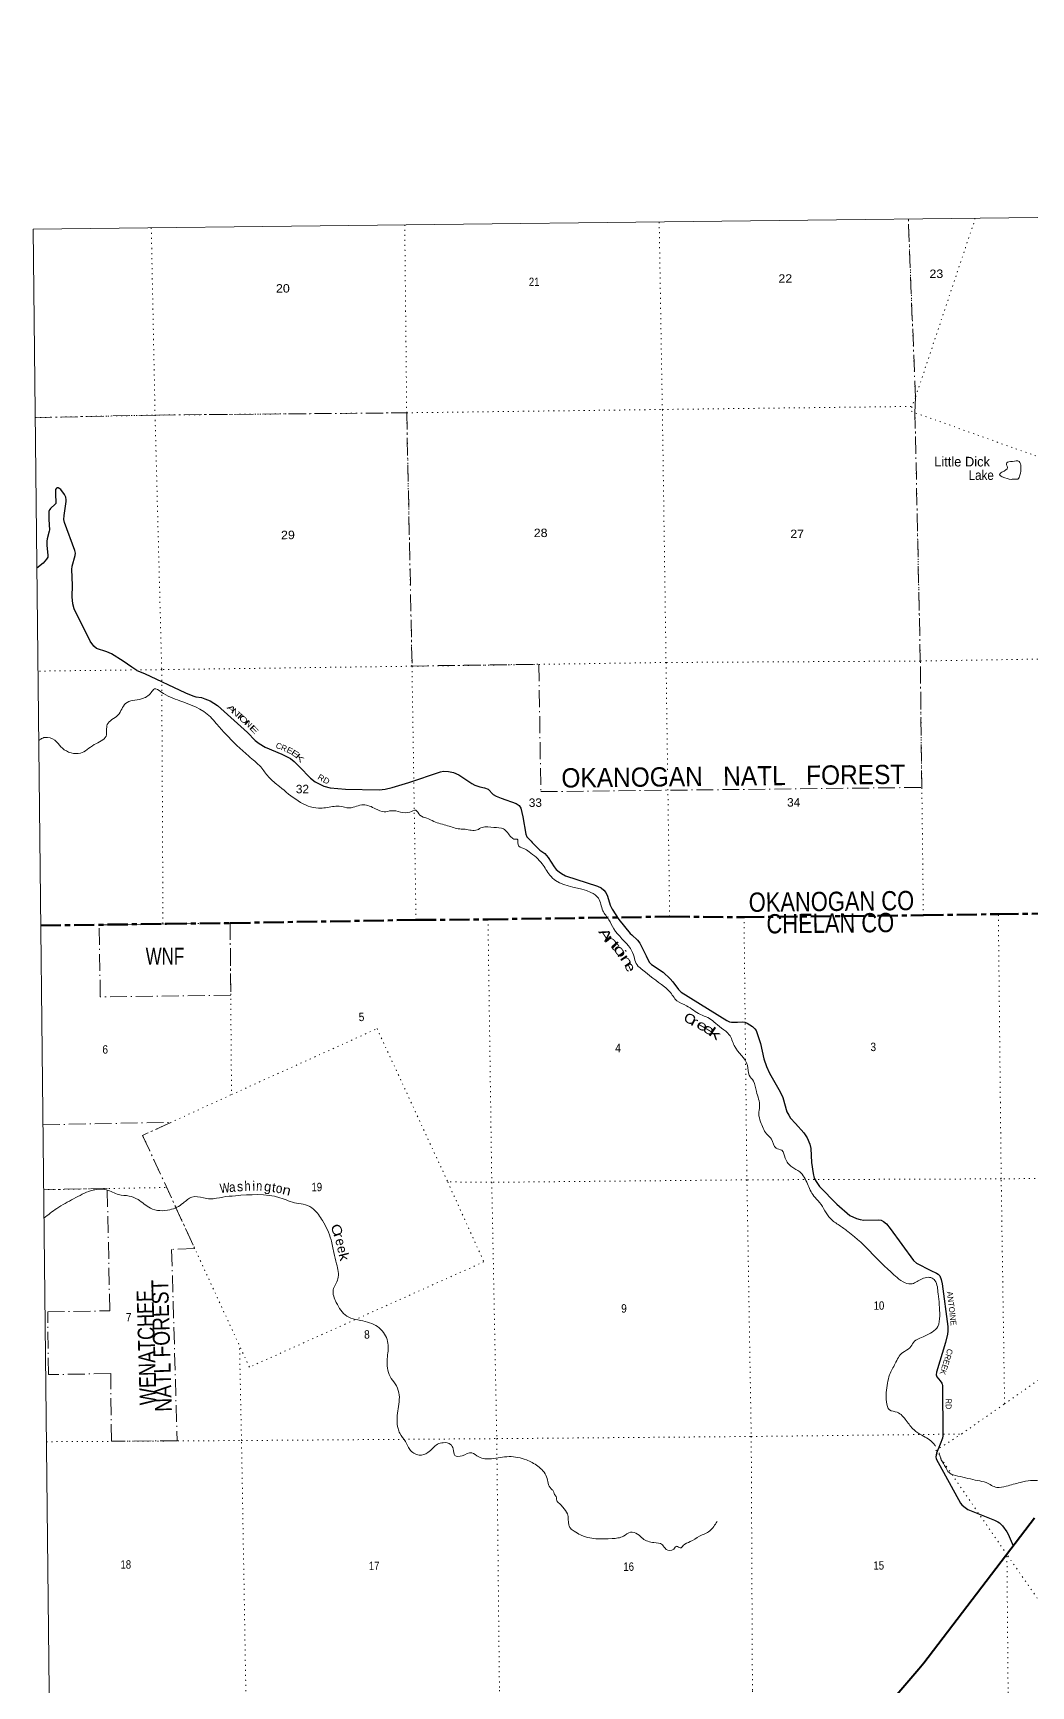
# Model space of a CAD drawing. Header units: feet. Extents: x 246606 to 497223, y 1368 to 189004.
# Drawn here: x 246606 to 267330, y 154683 to 189004 of the extents above; entities that cross this region are included whole.
import ezdxf
from ezdxf.enums import TextEntityAlignment as Align

# ---------------------------------------------------------------- set-up
doc = ezdxf.new("R2010")
doc.units = ezdxf.units.FT
doc.header["$LTSCALE"] = 70
for name, pattern in [('DOT_DASHED', [7.7, 5, -1.2, 0.3, -1.2]), ('DOTTED', [1.5, 0.3, -1.2]), ('LONG_DASH_SHORT_DASH', [9.9, 6, -1.2, 1.5, -1.2])]:
    doc.linetypes.add(name, pattern=pattern)
for name, color, linetype, lineweight in [('11', 7, 'LONG_DASH_SHORT_DASH', 60), ('26', 7, 'Continuous', 40), ('29', 7, 'Continuous', 25), ('30', 7, 'Continuous', 25), ('39', 7, 'Continuous', 13), ('4', 7, 'Continuous', 13), ('44', 7, 'DOT_DASHED', 13), ('7', 7, 'DOTTED', 13)]:
    doc.layers.add(name, color=color, linetype=linetype, lineweight=lineweight)
doc.layers.add('12', color=7, linetype='Continuous')
doc.layers.add('41', color=7, linetype='Continuous')

msp = doc.modelspace()

# ---------------------------------------------------------------- linework, layer by layer
at = {"layer": '11'}
msp.add_lwpolyline([(246765.59, 170473.57), (249379.49, 170507.19), (250699.33, 170524.75), (254559.34, 170588.4), (256054.27, 170600.55), (259827.69, 170657.45), (261371.14, 170645.8), (265096.32, 170686.17), (266653.64, 170708.91), (270388.93, 170743.32), (271958.4, 170756.08), (275530.57, 170814.13), (277250.77, 170847.51), (277609.21, 170881.47)], dxfattribs=at)
at = {"layer": '26'}
msp.add_lwpolyline([(263846.51, 153687.29), (264998.65, 155035.04), (265102.51, 155164.94), (267405.22, 158171.92)], dxfattribs=at)
at = {"layer": '29'}
for points in [[(248764.74, 175769.13), (248658.52, 175834.07), (248474.68, 175963.55), (248234.69, 176113.09), (248140.28, 176153.77), (247925.9, 176223.51), (247866.62, 176276.78), (247795.54, 176374.18), (247457.04, 177050.14), (247431.64, 177151.05), (247420.68, 177295.9), (247422.66, 177539.78), (247409.82, 177866.25), (247416.78, 177932.32), (247483.7, 178155.54), (247487.42, 178207.63), (247482.77, 178229.95), (247471.04, 178259.52), (247258.38, 178841.21), (247245.76, 178903.32), (247253.14, 178984.29), (247296.88, 179277.21), (247296.77, 179310.98), (247286.65, 179368.36), (247260.63, 179424.16), (247181.62, 179528.33), (247163.96, 179543.21), (247130.5, 179558.09), (247109.13, 179561.82), (247090.54, 179552.52), (247071.02, 179524.61), (247074.73, 179431.6), (247081.39, 179259.78), (247077.52, 179238.15), (247067.3, 179219.55), (246967.51, 179132.37), (246952.05, 179111.66), (246945.54, 179102.36), (246937.17, 179067.01), (246935.12, 178906.51), (246947.4, 178691.27), (246941.25, 178658.62), (246897.21, 178501.53), (246892.56, 178453.17), (246889.23, 178370.2), (246915.23, 178156.65), (246911.15, 178122.06), (246885.12, 178077.42), (246815.74, 177997.05), (246687.56, 177889.74)], [(248764.74, 175769.13), (248918.11, 175704.86), (249772.31, 175304.36)], [(249772.31, 175304.36), (249924.45, 175242.55), (249985.8, 175223.95), (250102.91, 175205.35), (250175.41, 175183.03), (250281.36, 175138.38), (250437.51, 175041.65), (251062.11, 174483.61), (251218.26, 174312.48), (251300.06, 174249.24), (251426.46, 174178.55), (251775.94, 174029.74), (251954.39, 173940.45), (252028.76, 173877.21), (252136.58, 173769.32), (252370.79, 173531.22), (252463.75, 173456.81), (252549.25, 173412.17), (252645.92, 173367.53), (252779.76, 173330.32), (253092.06, 173300.56), (253791.01, 173293.12), (253919.29, 173304.29), (254066.13, 173337.76), (254408.17, 173441.93), (255069.95, 173665.15), (255131.31, 173676.31), (255233.53, 173672.59), (255335.79, 173650.27), (255449.17, 173598.18), (255716.85, 173419.61), (255783.79, 173386.13), (255887.88, 173352.64), (255984.56, 173330.33), (256058.9, 173300.56), (256163, 173196.39), (256226.22, 173155.48), (256326.58, 173114.54), (256638.88, 173002.94), (256700.25, 172962.02), (256735.54, 172906.21), (256780.16, 172727.63), (256839.64, 172370.49), (256863.84, 172314.69), (256951.18, 172221.68), (256975.07, 172199.66)], [(256975.07, 172199.66), (257131.53, 172039.39), (257237.48, 171964.99), (257304.4, 171886.86), (257428.95, 171689.68), (257471.71, 171633.88), (257533.05, 171585.52), (257579.53, 171552.04), (257666.9, 171503.67), (258328.67, 171287.89), (258406.74, 171254.42), (258462.52, 171206.05), (258499.69, 171161.41), (258536.87, 171079.56), (258588.92, 170893.54), (258633.53, 170811.7), (258774.82, 170595.92), (259007.18, 170305.74), (259042.5, 170275.97), (259161.47, 170171.8), (259207.95, 170104.85), (259339.93, 169844.42), (259403.13, 169714.22), (259451.47, 169665.84), (259689.41, 169502.15), (259838.12, 169368.22), (259890.17, 169304.99), (260009.14, 169145), (260064.91, 169089.21), (261012.96, 168497.67), (261066.87, 168475.36), (261111.48, 168467.92), (261236.03, 168467.91), (261334.56, 168471.64), (261388.47, 168464.2), (261436.8, 168445.59), (261550.19, 168374.91), (261592.95, 168330.27), (261622.69, 168289.33), (261711.92, 168021.47), (261785.25, 167704.4)], [(261785.25, 167704.4), (261836.46, 167545.29), (261897.81, 167407.63), (262120.88, 167020.72), (262174.79, 166901.67), (262264.02, 166604.05), (262299.33, 166537.08), (262338.38, 166470.12), (262440.61, 166358.51), (262611.63, 166165.05), (262684.14, 166060.89), (262738.04, 165934.4), (262758.49, 165845.11), (262775.22, 165554.93), (262804.96, 165324.27), (262830.99, 165227.54), (262868.17, 165156.86), (262938.81, 165056.41), (263295.72, 164684.38), (263570.84, 164453.72), (263706.54, 164386.76), (263780.9, 164368.15), (263860.83, 164356.99), (264158.26, 164364.43), (264219.61, 164353.27), (264269.8, 164327.23), (264331.14, 164278.87), (264403.64, 164178.42), (264890.68, 163519.93), (264953.88, 163464.12), (265251.31, 163307.87), (265366.57, 163255.78), (265405.61, 163233.46), (265437.2, 163196.26), (265466.95, 163121.85), (265488.04, 163028.98)], [(265488.04, 163028.98), (265606.38, 162143.41), (265606.38, 162052.25), (265598.94, 161987.16), (265554.33, 161816.02), (265368.43, 161198.45), (265364.73, 161140.78), (265366.59, 161122.18), (265375.87, 161101.73), (265442.79, 161019.88), (265479.98, 160969.65), (265489.28, 160951.05), (265494.84, 160923.15), (265502.28, 159874.03), (265492.99, 159827.52), (265442.79, 159702.89), (265368.43, 159516.88), (265355.43, 159440.61), (265361, 159397.83), (265866.63, 158475.2), (265893.6, 158441.71), (265933.56, 158406.37), (266022.78, 158348.71), (266573.02, 158125.49), (266640.88, 158092), (266677.13, 158067.82), (266736.6, 158006.44), (266830.49, 157885.53), (266855.57, 157835.31), (266960.28, 157593.96)]]:
    msp.add_lwpolyline(points, dxfattribs=at)
at = {"layer": '39'}
for points in [[(266924.74, 179735.12), (266732.95, 179790.02), (266678.22, 179835.96), (266726.24, 179884.75), (266844.4, 179986.53), (266821.88, 180036.76), (266827.64, 180077.14), (266944.27, 180110.35), (267087.33, 180109.5), (267120.36, 179996.84), (267101.42, 179825.28), (267057.66, 179744.27), (266950.88, 179743.4), (266924.74, 179735.12)], [(246833.27, 174374.06), (246906.52, 174379.78), (247098.61, 174282.53), (247216.37, 174154.43), (247589.85, 174050.59), (247876.73, 174228.36), (248123.29, 174407.82), (248147.81, 174645.97), (248368.08, 174841.35), (248527.57, 175082.61), (248857.34, 175178.05), (249057.9, 175308.74), (249125.88, 175383.91), (249261.28, 175326.53), (249657.5, 175140.2), (250290.5, 174804.55), (250412.38, 174664.38), (250605.29, 174450.18), (251086.04, 173990.29), (251335.45, 173764.45), (251496.06, 173560.06), (251725.17, 173356.24), (252536.26, 172909.11), (252826.17, 172941.72), (252967.16, 172948.92), (253178.95, 172916.36), (253466.63, 172979.19), (253719.08, 172894.53), (253900.84, 172833.5), (254043.73, 172856.84), (254430.77, 172829.74), (254553.43, 172865.02), (254638.75, 172766.9), (254784.27, 172701.54), (254931.83, 172634.18), (255214.53, 172545.73), (255466.87, 172477.2), (255581.76, 172470.07), (255827.66, 172457.96), (255932.06, 172511.24), (256177.88, 172509.2), (256375.54, 172480.56), (256537.95, 172306.44), (256614.81, 172264.72), (256659.12, 172267.1), (256680.07, 172152.32), (256795.48, 172072.6), (256906.77, 172004.94), (257180.54, 171753.09), (257337.33, 171518.43), (257459.01, 171406.49), (258192.14, 171158.37), (258346.11, 171038.63), (258440.61, 170779.26), (258562.82, 170592.72), (258664.87, 170406.01), (259012.3, 169993.43), (259090.08, 169820.64), (259129.31, 169685.85), (259236.9, 169571.78), (259717.04, 169198.59), (259824.5, 169102.67), (259978.97, 168910.34), (260177.17, 168805.08), (260464.55, 168623.91), (260622.15, 168560.66), (260743.64, 168474.94), (260905.77, 168341.15), (261065.9, 168205.32), (261168.23, 167978.29), (261443.12, 167567.13), (261480.82, 167363.77), (261566.29, 167243.47), (261630.26, 167028.22), (261694.95, 166710.14), (261677.85, 166562.79), (261717.29, 166397.75), (261837.92, 166148.68), (261943.49, 166034.6), (262039.47, 165851.88), (262154.65, 165804.41), (262226.31, 165641.66), (262366.62, 165459.29), (262530.53, 165357.78), (262689.42, 165111.04), (262820.16, 164856), (262939.98, 164721.87), (263165.98, 164386.95), (263350.31, 164247.29), (263530.53, 164119.69), (264548.69, 163164.07), (264720.74, 163052.54), (264861.9, 163035.54), (265070.72, 163138.06), (265302.8, 163136.83), (265334.89, 163101.81), (265402.01, 162824.6)], [(246723.37, 174317.01), (246781.02, 174353.23), (246833.28, 174374.06)], [(246831.97, 164395.18), (247102.11, 164599.15), (247449.29, 164797.57), (247812.78, 164967.9), (248135.05, 164982.62), (248381.54, 164885.82), (248599.36, 164855.32), (248787.25, 164782.24), (249044.4, 164602.84), (249445.59, 164569.8), (249722.67, 164707.17), (249907.15, 164833.69), (250147.03, 164817.49), (250284.17, 164798.44), (250547.88, 164832.85), (250807.59, 164861.18), (251734.71, 164820.32), (252080.05, 164706.17), (252263.63, 164673.38), (252433.54, 164579.98), (252616.52, 164345.54), (252794.6, 163947.71), (252850.87, 163681.98), (252910.97, 163444.52), (252937.32, 163134.19), (252840.17, 162909.56), (252904.5, 162643.9), (253122.06, 162363.36), (253505.66, 162251.53), (253831.22, 162084.79), (253976.29, 161797.61), (253962.45, 161472.83), (254023.44, 161108.34), (254125.26, 160955.91), (254205.13, 160771.04), (254179.59, 160391.72), (254186.16, 160028.8), (254223.14, 159928.27), (254343.22, 159755.82), (254429, 159591.16), (254625.24, 159477.82), (254808.24, 159527.7), (255008.5, 159702.75), (255125.14, 159733.95), (255278.53, 159696.88), (255329.53, 159606.55), (255366.76, 159469.73), (255515.92, 159460.86), (255716.96, 159525.01), (255862.63, 159439.48), (256124.82, 159401.28), (256491.22, 159444.59), (256852.36, 159376.95), (257086.99, 159247.78), (257271.91, 159023.43), (257364.3, 158778.17), (257408.94, 158734.17), (257427.48, 158675.84), (257468.2, 158615.67), (257489.08, 158510.98), (257553.92, 158459.08), (257608.77, 158395), (257704.46, 158254.62), (257736.32, 158020.96), (257764.96, 157958.68), (257846.01, 157894.81), (257977.5, 157819.25), (258630.86, 157741.88), (258753.67, 157754.98), (258866.24, 157792.19), (259014.76, 157874.06), (259162.11, 157836.95), (259269.57, 157741.03), (259501.84, 157660.24), (259675.44, 157615.27), (259754.69, 157519.12), (259911.83, 157522.41), (259975.84, 157587.46), (260048.66, 157547.72), (260106.75, 157596.59), (260255.27, 157678.46), (260447.91, 157790.94), (260658.69, 157901.55), (260812.44, 158100.42)], [(265402.01, 162824.6), (265434.78, 162366.67), (265394.01, 162146.54), (265121.39, 161946.7), (264892.62, 161815.79), (264814.84, 161702.23), (264666.41, 161606.24), (264510.86, 161377.11), (264395.65, 161142.26), (264350.53, 160968.47), (264331.1, 160579.12), (264394.7, 160416.29), (264552.22, 160365.15), (264740.81, 160193.26), (264903.36, 159998.97), (265065.33, 159887.36), (265306.27, 159719.93), (265350.22, 159659.07)], [(265426.78, 159521.82), (265451.44, 159418.63), (265537.24, 159261.35), (265636.99, 159105.56), (265812.74, 159040.45), (266226.44, 158947.02), (266398, 158904.05), (266620.33, 158805.03), (266817.61, 158830.83), (267107.2, 158907.8), (267324.54, 158945.86), (267669.19, 158930.52), (268013.74, 158929.28), (268344.35, 158903.74), (268634.09, 158960.54), (268873.67, 158986.69), (269150.29, 158904.24), (269681.66, 158694.81), (269918.12, 158591.87), (270163.09, 158424.48), (270417.3, 158376.13), (270621.2, 158319.31), (270823.26, 158191.54), (270974.19, 158140.22), (271113.06, 158067.77), (271118.04, 158044.63)]]:
    msp.add_spline(points, degree=3, dxfattribs=at)
at = {"layer": '4'}
msp.add_lwpolyline([(246606.45, 184933.96), (277430.77, 185294.38), (308254.57, 185697.19), (339077.78, 186142.4), (369900.35, 186630.01), (400722.22, 187160.02), (431543.33, 187732.43), (462363.63, 188347.22), (493183.04, 189004.41), (497222.97, 5471.78), (466151.09, 4809.2), (435078.34, 4189.37), (404004.75, 3612.28), (372930.4, 3077.93), (341855.35, 2586.32), (310779.64, 2137.47), (279703.36, 1731.35), (248626.54, 1367.98)], close=True, dxfattribs=at)
at = {"layer": '44'}
for points in [[(246649.52, 181020.16), (249214.66, 181072.5), (254366.54, 181119.2), (254477.68, 175861.29), (257112.49, 175896.9), (257150.46, 173252.78), (265063.46, 173340.09), (265033.07, 175964.95), (264920.94, 181119.01), (264930.2, 181434.97), (264784.68, 185141.39)], [(246811.13, 166335.09), (249467.64, 166385.09), (248882.68, 166113.93), (249966.22, 163763.38), (249484.68, 163747.47), (249598.01, 159772.31), (248232.65, 159765.98), (248218.41, 161168.02), (246925.76, 161148), (246910.43, 162451.22), (248199.46, 162473.08), (248147.32, 165012.57), (246825.97, 164987.08)]]:
    msp.add_lwpolyline(points, dxfattribs=at)
msp.add_lwpolyline([(247980.2, 170484.42), (250699.33, 170524.75), (250711.27, 169023.37), (248003.07, 168991.58)], close=True, dxfattribs=at)
at = {"layer": '7'}
for p, q in [((264784.68, 185141.39), (264930.2, 181434.97)), ((259789.9, 173304.75), (259827.69, 170657.45)), ((250699.33, 170524.75), (250728.37, 166961.76)), ((249353.29, 165032.68), (246825.97, 164987.08))]:
    msp.add_line(p, q, dxfattribs=at)
for points in [[(254559.34, 170588.4), (254476.02, 175856.93), (254366.54, 181119.2), (254325.26, 185020.23)], [(259609.71, 185080.83), (259675.19, 181188.58), (259752.37, 175934.11), (259784.49, 173684.22)], [(266174.34, 185157.85), (264930.2, 181434.97), (264859, 181244.84), (264843.55, 181149.94), (269794.39, 179377.33), (271555.95, 184461.22), (269452.57, 185197.03)], [(249061.83, 184961.12), (249140.34, 181074.69), (249278.2, 175786.44), (249305.17, 170509.38)], [(246649.52, 181020.16), (249214.66, 181072.5), (254366.54, 181119.2), (259675.19, 181188.58), (264860.97, 181250.91)], [(265096.32, 170686.17), (265033.07, 175964.95), (264920.94, 181119.01)], [(275018.56, 176151.42), (270309.35, 176052.21), (265033.07, 175964.95), (259752.37, 175934.11), (254476.02, 175856.93), (249278.2, 175786.44), (246707.45, 175755.8)], [(256054.27, 170600.55), (256132.9, 165140.41), (256236.75, 159817.6), (256292.24, 154594.91), (256351.48, 149213.57), (256374.8, 143882.03), (256457.58, 139121.18)], [(261371.14, 170645.8), (261431.59, 165191.56), (261521.38, 159862.58), (261546.36, 154581.48), (261615.98, 149256.37), (261657.36, 143935.07), (261712.05, 139181.81)], [(266783.54, 160543.54), (266712.37, 165212.31), (266653.64, 170708.91)], [(276717.21, 165340.04), (272035.23, 165265.67), (266712.37, 165212.31), (261431.59, 165191.56), (256132.9, 165140.41), (255218.09, 165149.1)], [(251203.16, 139061.77), (251094.22, 143833.05), (251038.92, 149128.02), (251027.6, 154471.75), (250935.95, 159778.53), (250894.1, 161742.83)], [(246883.55, 159754.04), (250935.95, 159778.53), (256236.75, 159817.6), (261521.38, 159862.58), (265879.45, 159912.64)], [(266975.72, 139243.77), (266960.09, 143986.25), (266878.54, 149289.08), (266855.16, 154628.67), (266831.61, 157409.29)]]:
    msp.add_lwpolyline(points, dxfattribs=at)
for points in [[(248882.68, 166113.93), (250728.37, 166961.76), (253751.11, 168331.37), (255218.09, 165149.1), (255969.19, 163489.55), (251098.53, 161302.34)], [(265351.67, 159567.05), (265893.22, 159918.29), (266781.44, 160538.54), (269646.46, 162562.24), (271488.01, 159981.93), (272138.88, 159110.03), (272737.34, 158241.74), (268364.21, 155213.64), (266831.61, 157409.29)]]:
    msp.add_lwpolyline(points, close=True, dxfattribs=at)

# ---------------------------------------------------------------- texts
at = {"layer": '12', "width": 0.85}
for s, p in [('OKANOGAN CO', (261471.15, 170755.66)), ('CHELAN CO', (261839.37, 170307.58))]:
    msp.add_text(s, height=400, rotation=0.621, dxfattribs=at).set_placement(p)
at = {"layer": '30'}
for s, rotation, width, p in [('A', 318.115, 1.75, (250689.24, 174928.31)), ('N', 318.115, 1.55, (250775.81, 174850.68)), ('T', 318.115, 1.95, (250862.37, 174773.05)), ('O', 318.115, 1.5, (250937.32, 174705.32)), ('I', 316.115, 1.4, (251001.12, 174646.83)), ('E', 313.879, 1.8, (251152.47, 174501.73)), ('E', 335.024, 1.2, (251915.36, 174052.41)), ('E', 327.312, 1.4, (252016.35, 173992.01)), ('K', 315.95, 1.75, (252104.81, 173907.99))]:
    msp.add_text(s, height=120, rotation=rotation, dxfattribs=dict(at, width=width)).set_placement(p, align=Align.CENTER)
for s, rotation, p in [('N', 315.533, (251043.46, 174612.93)), ('C', 339.024, (251688.8, 174145.63)), ('R', 339.024, (251797.47, 174102.83))]:
    msp.add_text(s, height=120, rotation=rotation, dxfattribs=at).set_placement(p, align=Align.CENTER)
for rotation, width, p in [(330.576, 1.1, (252503.48, 173521.2)), (269.982, 0.8, (265560.82, 160649.51))]:
    msp.add_text('RD', height=120, rotation=rotation, dxfattribs=dict(at, width=width)).set_placement(p)
for s, rotation, p in [('ANTOINE', 276.79, (265583.12, 162868.14)), ('CREEK', 252.574, (265600.26, 161694.92))]:
    msp.add_text(s, height=120, rotation=rotation, dxfattribs=at).set_placement(p)
at = {"layer": '41'}
msp.add_text('Little Dick', height=200, dxfattribs=at).set_placement((265320.4, 180004.83))
at = {"layer": '41', "width": 0.9}
msp.add_text('Lake', height=200, dxfattribs=at).set_placement((266037.18, 179724.95))
at = {"layer": '41'}
for s, rotation, width, p in [('A', 303.236, 1.55, (258338.96, 170345.14)), ('n', 313.127, 2.05, (258456.06, 170184.3)), ('t', 313.845, 1.95, (258575.24, 170051.13)), ('o', 308.991, 1.8, (258639.22, 169990.22)), ('i', 306.175, 1.5, (258728.71, 169865.77)), ('n', 304.285, 1.75, (258783.33, 169796.07)), ('e', 293.645, 1.3, (258878.35, 169661.02)), ('C', 336.728, 1.2, (260098.37, 168490.93)), ('r', 335.726, 1.45, (260245.82, 168414.42)), ('e', 330.572, 1.45, (260361.53, 168364.51)), ('e', 328.626, 1.55, (260493.85, 168291.6)), ('k', 326.463, 1.8, (260613.87, 168213.46)), ('W', 6.741, 0.8, (250499.43, 164911.71)), ('a', 4.676, 0.9, (250684.77, 164937.17)), ('s', 1.532, 0.95, (250843.88, 164952.7)), ('h', 1.532, 0.85, (251000.19, 164961.79)), ('n', 358.804, 0.85, (251237.64, 164968.51)), ('o', 352.387, 0.9, (251639.75, 164926.07)), ('n', 346.815, 1.15, (251769.74, 164900.36)), ('C', 296.087, 1.25, (252771.85, 164219.85)), ('r', 289.201, 1.3, (252840.49, 164065.44)), ('k', 283.731, 1.2, (252950.04, 163649.75))]:
    msp.add_text(s, height=200, rotation=rotation, dxfattribs=dict(at, width=width)).set_placement(p)
for s, rotation, p in [('i', 1.532, (251162.42, 164963.79)), ('g', 353.443, (251396.22, 164963.24)), ('t', 353.443, (251559.71, 164938.74)), ('e', 282.807, (252879.79, 163951.25)), ('e', 281.863, (252916.84, 163799.1))]:
    msp.add_text(s, height=200, rotation=rotation, dxfattribs=at).set_placement(p)
at = {"layer": '44'}
for s, height, rotation, width, p in [('OKANOGAN   NATL   FOREST', 400, 0.632, 0.95, (257580.56, 173336.51)), ('NATL FOREST', 350, 91.633, 0.85, (249489.8, 160381.17)), ('WENATCHEE', 350, 91.633, 0.8, (249172.21, 160520.6))]:
    msp.add_text(s, height=height, rotation=rotation, dxfattribs=dict(at, width=width)).set_placement(p)
at = {"layer": '44', "width": 0.75}
msp.add_text('WNF', height=350, dxfattribs=at).set_placement((248945.86, 169661.39))
at = {"layer": '7'}
for s, width, p in [('22', 1.1, (262086.15, 183819.12)), ('23', 1.1, (265223.39, 183917.61)), ('20', 1.1, (251652.35, 183614.31)), ('21', 0.85, (256903.31, 183750.06)), ('29', 1.1, (251757.36, 178494.36)), ('28', 1.1, (257005.99, 178537.31)), ('27', 1.1, (262332.75, 178517.19)), ('32', 1.05, (252065.02, 173218.04)), ('33', 1.05, (256902.32, 172935.4)), ('34', 1.05, (262266.97, 172941.2)), ('5', 0.9, (253370.31, 168487.17)), ('6', 0.9, (248046.69, 167811.1)), ('4', 0.9, (258696.98, 167841.24)), ('3', 0.9, (263997.53, 167864.74)), ('19', 0.85, (252388.67, 164954.35)), ('7', 0.9, (248534.61, 162249.88)), ('9', 0.9, (258820.42, 162434.18)), ('10', 0.85, (264063.8, 162492.65)), ('8', 0.9, (253482.54, 161893.18)), ('18', 0.85, (248422.58, 157116.3)), ('17', 0.85, (253579.77, 157086.5)), ('16', 0.85, (258865.91, 157071.95)), ('15', 0.85, (264059.37, 157096.53))]:
    msp.add_text(s, height=175, rotation=0.466, dxfattribs=dict(at, width=width)).set_placement(p)

doc.saveas('drawing.dxf')
